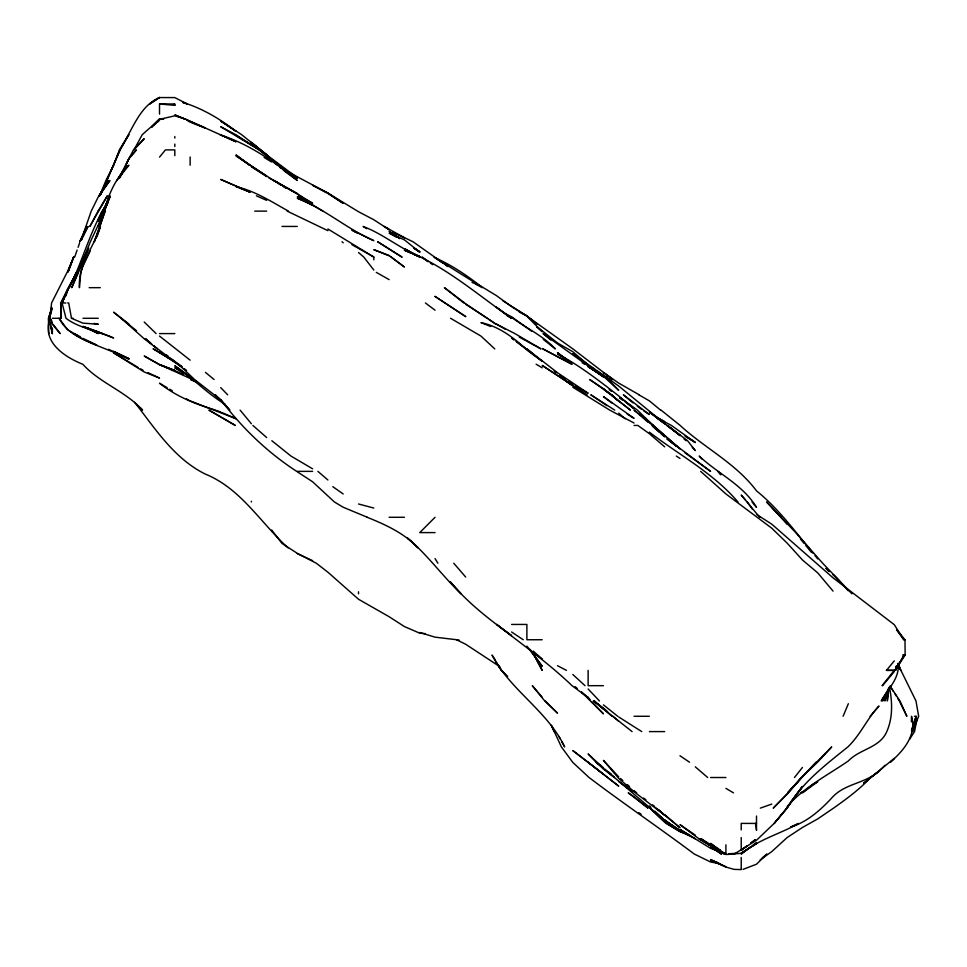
<?xml version="1.0" encoding="UTF-8"?>
<svg xmlns="http://www.w3.org/2000/svg" width="967" height="967" viewBox="0 0 967 967"><rect width="100%" height="100%" fill="white"/><g stroke="black" fill="none" stroke-linecap="round" stroke-linejoin="round"><path stroke-width="1.45" d="M911.41 721.853L911.518 716.281C916.982 735.234 903.468 750.622 890.365 762.214L894.282 758.394L870.735 777.516L878.979 771.34L885.023 765.248M61.247 302.973L60.909 318.288L60.667 302.973L76.804 272.368M48.846 322.458C44.011 343.756 65.841 357.452 82.654 364.208L82.969 364.438C100.181 383.21 125.468 391.236 142.56 410.129L140.614 408.05M887.827 694.016L887.319 700.978L888.963 688.456M51.505 311.326L51.795 308.546M896.276 666.19L895.684 670.361L896.808 666.19M51.638 307.155L49.728 318.288L51.783 308.28M917.03 719.073L914.528 731.596L909.584 739.296M51.541 308.28L48.676 318.288L52.363 333.591L52.363 327.873M888.504 688.456L884.817 700.978L889.797 687.066M911.591 731.596L916.124 716.281L914.468 716.281M65.949 295.854L67.666 290.16L76.538 272.368L67.666 289.616L62.069 302.973L65.998 318.288C79.778 328.72 98.114 330.521 113.586 337.991L82.969 326.483L98.283 333.591L88.07 328.018M896.421 666.19L895.152 670.361L904.193 655.058L895.164 670.361L905.136 655.058L904.991 639.743L896.953 630.013M100.471 222.265L110.02 195.817M911.506 730.206L916.124 716.281M916.656 719.073L912.497 731.596L918.65 716.281L915.991 700.978L897.594 663.616M100.387 225.045L105.089 211.132L94.319 241.75L99.915 226.435M51.867 308.328L48.398 318.288L48.846 333.591M74.677 257.053L77.118 250.102M78.097 247.31L79.56 243.14M68.681 270.965L73.577 257.053M82.533 267.448L80.805 272.368L79.427 287.67C77.831 264.91 93.932 247.117 100.435 226.435L96.942 236.83M81.047 240.408L91.236 211.132L98.283 196.833M82.969 236.383L84.383 232.648M85.314 230.17L86.728 226.435L79.753 241.75M113.61 165.212L119.376 149.897L128.901 134.594L120.065 149.897L106.805 180.515L120.065 149.897L128.901 133.688C136.42 119.811 144.035 103.989 159.519 97.57L174.822 97.582L187.272 103.977L183.126 102.659M82.969 235.779L81.107 240.553L88.07 226.435L79.608 241.75M73.673 257.053L67.666 272.368L73.71 257.053L67.666 271.171L51.577 302.973L49.933 318.288L52.363 324.211L60.147 333.591L53.233 324.477M99.25 218.554L102.176 211.132L98.283 219.594L109.924 197.099L98.283 226.435L109.392 195.817L104.376 211.132C108.497 193.92 116.004 177.65 128.901 165.212L116.898 180.515L126.617 165.212L119.207 177.964M99.625 195.817L105.911 180.515L113.586 165.26M82.969 266.227L90.354 250.683M79.137 271.05L87.659 250.683M843.091 716.281L848.361 703.698M62.069 302.973L67.666 290.064L62.021 302.973L65.877 302.973M69.382 287.67C83.283 259.627 90.608 228.611 107.736 202.2M78.593 272.368L71.751 287.67L90.378 241.75L104.799 211.132M88.626 248.12L77.13 272.368L88.553 248.12M61.828 301.704L67.666 288.94L76.961 272.368M118.929 177.964L133.47 149.897L144.204 138.716L133.954 149.897L142.306 134.594L159.519 119.449M109.67 197.099L98.283 221.322L108.135 202.2M100.556 194.548L107.313 180.515L100.411 194.548L108.123 180.515L99.093 195.817L109.912 180.515L98.876 195.817M121.685 174.133L123.534 170.313M109.936 197.099L103.046 211.132L107.881 202.2M889.664 686.945L882.605 700.978L890.583 685.676L881.288 700.978C887.706 689.145 900.084 678.085 898.125 663.41M99.383 195.817L102.006 190.717M119.678 177.964L122.362 172.863M801.752 787.15L787.126 807.771L802.441 786.582L790.837 801.969M794.451 777.516L802.441 767.472M882.085 685.676L894.282 670.361L886.449 670.361L894.282 660.884M159.519 157.113L165.442 149.897L174.822 149.897L174.822 155.663M788.105 792.831L773.249 808.134L787.126 794.197L802.441 776.549L831.717 746.899L817.744 762.02L802.441 776.549M882.533 685.676L894.282 671.557M870.143 716.281L878.979 706.031C867.302 718.433 860.582 734.449 848.361 746.451L847.902 746.899C825.467 764.957 801.909 782.738 787.126 808.086L774.132 823.437L756.508 840.238L734.279 854.054L725.903 854.502M789.06 791.731L801.522 777.516L787.597 792.831L816.184 762.214L807.348 771.436M154.321 124.755L159.519 119.279L159.519 120.005M151.698 127.451L159.519 119.279M155.324 123.74L159.519 119.4M151.565 126.834L158.914 119.279M787.126 806.551C804.024 787.211 827.45 775.304 848.361 760.944C859.844 748.809 879.728 748.059 886.799 731.596C893 717.466 892.348 701.897 889.447 687.066M435.053 517.285L419.751 532.599L435.053 532.599M157.44 122.301L159.519 120.259M810.092 786.618L802.441 792.831L817.744 781.747L811.373 785.301M762.298 857.741L766.928 854.054L756.508 864.208L743.067 869.369M741.218 837.567L741.218 850.356L747.092 845.907M741.218 850.356L747.092 845.883M750.622 846.923L741.218 854.054C757.971 839.549 779.704 834.183 798.597 823.437L790.946 826.809M752.979 845.146L756.508 842.475M760.183 859.856L771.823 851.576L787.126 837.567L802.441 827.474L817.744 818.904L833.518 808.134C846.633 798.887 859.651 789.265 870.663 777.516L863.676 783.222L878.979 771.074C865.634 783.355 845.762 783.379 833.058 796.554C821.394 809.282 807.868 821.708 791.066 826.978M159.519 97.413L149.667 103.977L159.519 97.57M741.218 853.039L756.508 843.538L741.218 853.353L728.683 854.26M800.483 792.831L802.441 791.719M760.328 808.134L771.823 804.061M159.748 119.279L174.822 115.81L185.966 119.279L236.045 141.811L219.884 134.594M728.683 853.728L735.645 853.341M713.38 845.726L710.6 845.774L698.923 838.752L679.982 824.658L695.285 835.113M159.519 103.977L174.822 103.977L174.822 105.343L159.519 103.977L159.519 114.082M254.732 211.132L266.662 211.132M281.977 226.435L297.28 226.435M89.182 287.67L100.29 287.67M67.666 302.973L68.717 302.973L71.485 318.288L82.969 323.159L98.283 324.223L94.101 323.449M52.363 318.288L61.368 318.288M71.485 318.288L73.154 318.288M82.969 318.288L98.283 318.288M159.519 333.591L174.822 333.591M634.05 425.444L637.857 425.444L649.365 433.687L664.667 446.839M297.28 471.364L312.595 471.364M389.133 517.285L404.436 517.285M511.591 624.44L526.894 624.44L526.894 639.743L542.209 639.743M896.88 630.303L903.794 639.743L904.991 639.743M902.61 655.058L905.136 655.058M886.449 670.361L894.282 670.361M603.444 685.676L588.129 685.676L588.129 670.361M634.05 716.281L649.365 716.281M649.365 731.596L664.667 731.596M710.6 777.516L725.903 777.516M159.519 119.05L163.653 119.134M741.218 869.587L734.013 869.369L725.903 867.061L710.6 859.566L725.903 866.819L710.6 860.521L717.55 862.431M425.311 633.627L419.751 633.18L404.436 626.58L389.133 616.728L358.515 599.25L327.91 572.21L316.257 563.205L297.28 553.317L281.977 543.43L271.691 530.013M458.974 640.009L435.053 637.156L419.751 632.491M720.342 863.736L710.6 862.008L694.318 854.054C659.615 828.054 623.655 803.722 589.072 777.516L572.827 762.455L561.392 746.899L551.287 725.214L554.164 731.596M358.515 503.988L373.818 508.05M182.787 102.393C202.248 108.328 220.053 118.905 236.045 131.367L220.742 121.105L241.532 134.594L266.662 154.72L251.36 142.367L260.002 149.897L297.28 177.686M720.342 850.235L710.6 847.334L720.342 850.658M215.81 410.129C195.672 404.363 176.054 396.337 159.519 383.21L167.17 387.731M85.749 327.523L98.283 331.766M688.323 834.726L679.982 831.705L666.166 823.437L650.005 808.134L664.667 822.155L678.749 830.677M82.969 326.483L102.369 333.591L99.649 332.37M220.742 135.005C249.232 144.276 274.265 161.67 297.28 180.454L284.334 171.074M108.691 349.353L128.901 359.156C110.818 349.607 90.85 345.122 73.625 333.591L80.297 336.685M679.982 831.39L688.323 834.581M191.526 122.736L205.427 128.103L186.667 119.908L190.136 122.193M217.043 410.612L220.742 412.051M190.136 400.87L236.045 418.735L222.011 412.607M410.818 253.052L404.436 250.187C444.469 265.224 476.84 294.306 511.567 318.288L506.49 315.242M367.339 517.285L343.2 507.24L334.413 501.982L312.595 481.771L297.28 471.775M389.133 255.82L373.818 249.667L389.133 255.481L404.436 267.025L391.091 257.053M490.716 326.544L480.974 322.603C498.525 326.23 512.921 337.193 525.963 348.906L516.378 341.629M183.174 374.169L159.519 364.559L144.204 356.013L159.519 364.716L174.822 370.458L159.519 364.559L195.793 381.01M187.356 375.861L190.136 376.997L174.822 365.804C192.469 377.638 206.938 393.46 225.263 404.363M185.507 119.279L174.822 114.892L185.386 119.279M404.436 250.187L419.751 256.497C399.818 248.495 383.319 234.05 363.108 226.435L366.686 228.635M96.893 345.183C82.352 339.538 66.542 333.011 59.072 318.288L67.666 329.904M249.97 192.167L220.742 179.463L249.97 192.082L236.045 186.643C255.167 190.958 271.57 201.789 288.468 211.132M472.053 282.412L480.974 286.232L496.276 295.515L511.591 306.66L526.894 316.221L542.209 331.705L536.745 326.906M713.15 848.543L725.903 854.054L725.903 844.844M392.953 232.104L412.994 241.75L448.011 266.517L445.654 264.946M256.388 195.817L266.662 200.338M475.873 284.201L482.328 287.67M197.401 382.473L190.704 379.511L197.401 382.569M322.869 211.132L312.595 205.04L297.28 198.223C324.767 208.739 346.972 229.022 373.818 240.674L352.193 230.122M413.368 254.188L417.2 255.917M353.414 231.089L358.515 233.41L352.012 230.243M713.223 848.639L725.045 854.054M297.28 553.632L312.595 560.667M264.112 157.44L271.437 161.924M148.036 372.694L159.519 378.073L144.204 371.981L113.586 352.81L138.281 367.557M327.91 230.678L287.199 211.132M718.251 850.271L722.071 852.072M657.016 417.792L671.4 425.444L695.285 442.511L692.976 440.747M82.969 338.402L95.733 344.53M367.146 517.285C385.736 524.73 404.049 533.155 418.155 547.902L407.603 538.148M292.179 175.897L297.28 178.351L283.258 170.119M395.503 233.506L404.436 237.822L384.225 226.435L389.133 229.723L373.818 219.751L358.515 211.725L327.91 193.086L279.668 167.376M519.243 312.003L526.894 315.75L536.903 324.199M456.545 639.743L465.671 644.252L499.854 666.686M658.285 418.578L664.667 421.745L653.184 414.928M502.659 312.317L511.591 316.777L531.572 331.21M304.798 199.178L312.595 203.215L300.35 195.817L312.595 205.077L297.28 196.736L312.595 205.415L298.477 195.817L303.179 199.553M557.512 665.719L566.444 670.361M511.591 317.333C526.06 328.103 542.813 335.501 555.336 348.906L543.297 339.393M634.05 423.014L609.766 410.129L572.827 387.211M526.894 341.327L541.061 348.906L514.891 333.591L496.276 324.066L505.209 329.167M326.628 192.796L312.595 185.265L327.91 193.001L343.2 203.372L327.91 193.485M268.862 177.855L297.28 193.448L312.595 205.077M639.235 394.826L618.735 383.101L603.444 372.549L612.812 379.511L572.899 348.906L529.964 318.288L533.3 321.237M419.751 257.053L404.436 248.7L419.618 257.053M186.462 398.851L188.916 400.193M519.255 337.108L525.625 340.614M588.129 762.238L572.827 750.585L618.735 786.147L588.129 762.262L603.444 774.241M77.989 335.658L68.766 330.521M277.65 165.212L266.662 155.119L278.363 165.212L259.156 149.897L220.742 126.737L236.045 134.836L259.156 149.897L291.393 174.495M351.94 244.663L373.818 257.053L373.818 259.833M450.586 318.288L480.974 336.093L494.778 348.906M433.881 257.053L480.974 286.462C466.747 275.257 451.637 265.127 435.053 257.718L443.297 263.338M396.784 237.423L389.133 233.107L404.436 239.864L419.751 252.194L413.864 248.181M273.709 180.515L297.28 193.847L273.709 180.515L251.36 166.07L266.662 176.175L236.045 155.844L250.09 165.212L236.045 154.974L249.329 165.212M376.296 272.368L389.133 279.62M140.65 368.898L143.019 370.24M190.136 376.465L174.822 367.762L190.136 376.937M220.742 416.874L208.92 410.129L235.307 425.444L221.951 417.587M502.816 300.737L526.894 315.907M638.873 394.826L649.365 400.858L660.618 410.129M575.377 385.869L588.129 393.231L557.512 372.766L526.894 348.906L533.458 354.321M174.822 361.658L153.282 348.906L174.822 361.658L159.519 352.29L181.167 366.541M312.595 468.814L290.946 456.049L271.848 440.747M725.903 788.395L733.482 792.831M756.508 514.347L771.823 524.223L833.058 577.855L894.282 624.67L903.794 639.743M169.721 389.242L172.271 390.741M373.818 257.053L327.91 228.986M618.735 716.97L641.737 731.596M536.129 364.208L542.209 367.835M698.923 838.752L710.6 845.726M281.977 185.217L274.181 180.515L280.865 185.06M692.795 440.747L685.107 436.081L695.285 442.511M550.852 340.106L543.067 333.591L603.444 376.937L588.129 366.566L608.316 379.511L618.735 390.342L603.444 376.248M283.258 186.595L285.809 188.154M236.045 135.428L251.36 144.796M178.641 364.208L170.446 358.237M668.838 823.437L678.737 829.626L664.667 819.98L679.982 831.149L695.285 838.752L679.982 829.432L710.6 848.325L725.903 854.054L701.135 838.752L710.6 845.774L700.156 838.752M588.129 366.566L602.163 375.438M251.36 166.808L266.662 176.538M627.003 413.864L634.05 418.348L603.444 396.591L611.676 402.949M599.915 373.25L602.26 374.749M465.671 304.254L487.259 318.288M638.764 812.691L641.121 814.202M582.182 362.71L584.515 364.208M614.746 410.129L590.837 394.826L606.913 405.657M643.768 410.866L649.365 414.517L623.389 394.826L632.986 402.876M178.279 364.208L181.844 366.541M603.444 375.498L611.797 381.324L603.444 375.438L609.464 379.511M676.332 456.049L679.982 458.467M511.591 631.995L523.244 639.743M566.94 360.232L557.512 353.874C579.535 365.405 599.177 380.756 618.735 395.938L634.05 408.775L624.634 401.341M488.395 319.05L496.276 324.368L465.671 303.759L444.409 287.67L463.834 302.973M679.982 755.759L689.531 762.214M587.138 394.826L542.209 365.441L572.827 385.724L564.22 379.511L571.751 385.18M569.249 381.953L572.827 384.395M399.722 238.523L389.133 231.27L399.649 238.523M590.486 366.541L595.201 369.769M597.558 371.388L602.26 374.628M603.444 708.025L593.339 700.978L632.092 731.596M720.016 849.945L710.6 843.369L723.92 854.054M332.793 486.667L343.2 493.968M657.596 418.554L664.667 423.619L618.735 386.063L572.827 353.608L578.423 358.032M619.92 397.534L637.446 410.129L653.088 425.444L649.365 422.664M427.994 261.295L422.108 257.053L427.994 261.755M430.351 262.988L432.696 264.68M676.32 446.029L666.831 438.994M661.065 410.129L680.164 425.444C704.895 448.217 736.044 463.471 756.508 490.861C778.653 508.678 795.237 531.729 813.223 553.414M513.9 339.671L511.591 338.003L513.985 339.816M516.221 341.351L542.209 361.295L526.894 350.018M182.328 367.46L153.971 346.089M684.709 452.568L710.6 471.364L669.648 440.747L679.982 448.845L649.365 421.926L634.05 410.129L648.265 422.446M559.845 375.232L564.51 378.665M637.277 406.152L641.58 409.331M649.365 432.14C679.257 455.058 713.187 472.936 737.978 501.982M630.52 790.124L618.735 781.409L632.877 791.949M666.783 425.444L679.982 435.271L649.365 412.039L664.667 423.619M128.901 324.005L113.586 312.196L136.528 330.714M571.642 363.326L557.512 352.677L565.514 358.89M425.432 302.973L435.053 310.214M643.599 798.041L645.896 799.782M661.44 812.195L656.061 808.134L679.982 827.728L664.667 814.637M609.186 389.616L611.47 391.345M612.111 395.745L630.436 410.129L603.444 388.988L609.923 393.992M554.164 370.977L556.4 372.67M296.676 471.364C267.134 452.121 241.895 427.813 220.742 399.661L229.832 410.129L215.266 394.826L220.742 399.879L194.536 379.511L178.436 364.208L180.769 365.997M190.136 360.171L159.519 336.069M603.444 767.762L596.143 762.214L588.129 753.934L603.444 768.136L596.143 762.214L603.444 769.055L614.504 777.516L604.544 769.079L664.667 820.318L654.937 811.18M184.286 368.681L186.619 370.47M619.92 398.114L622.277 399.915M652.532 804.846L654.659 806.49M581.783 360.679L585.144 363.326M619.92 397.618L622.277 399.48M653.208 425.444L676.634 446.029M603.444 704.87L617.72 716.281M684.14 439.066L686.219 440.747M608.908 772.198L611.084 773.975M121.226 318.288L144.204 338.788L157.452 348.906L154.14 346.089M626.398 786.558L628.586 788.347M166.082 354.647L168.27 356.448M205.427 372.38L214.07 379.511M679.982 435.706L667.568 425.444L687.585 440.747L695.285 450.574L692.263 447.298M700.652 471.364L725.903 493.944L771.823 528.248L787.126 543.103L802.441 559.966L817.744 572.887L833.058 591.115M288.118 547.902C260.739 523.111 241.061 488.589 205.427 474.132C174.217 458.781 155.288 428.768 134.655 402.296M669.962 440.747L676.634 446.307M536.745 326.508L557.512 342.959L572.827 351.746L588.129 364.922M537.374 655.058L542.209 659.24L533.204 651.033M634.05 790.631L636.685 792.831M581.614 692.106L588.129 697.618L572.029 685.676C548.591 663.157 522.132 644.506 496.687 624.44L511.591 635.657C489.628 619.678 467.81 602.937 450.368 581.929L461.138 593.823C442.427 576.066 427.474 554.756 407.566 538.148M150.828 343.273L145.316 338.571L151.807 344.204M612.873 716.281L618.735 721.309M603.444 709.029L594.318 700.978L611.942 716.281M358.515 252.532L363.773 257.053L373.818 270.047M695.285 766.843L707.687 777.516M575.087 686.618L577.263 688.492M581.614 692.263L603.444 713.851L592.058 702.054M317.913 471.364L327.91 480.007M652.761 426.387L659.252 432.08M661.416 433.965L664.667 436.818L652.072 425.444L654.163 427.402M604.496 708.944L607.627 711.7M252.87 425.444L266.662 437.543M618.735 413.127L625.214 418.808M658.745 809.899L664.667 815.193L635.428 792.831L618.735 778.387L603.444 760.388L618.735 776.888M620.572 778.532L622.821 780.538M627.317 784.575L629.553 786.594M644.034 417.841L648.289 421.697M572.827 674.495L585.011 685.676M618.735 401.232L611.773 394.826L617.744 400.362M342.052 241.75L343.2 242.826M649.365 805.862L650.912 807.372M144.204 321.999L156.098 333.591M851.951 593.823L822.651 563.205L795.672 532.599L766.589 501.982L781.372 517.285M545.291 700.978L557.512 713.163L544.759 700.978L532.297 685.676L542.209 697.243M220.742 387.634L227.68 394.826M826.06 568.415L829.057 571.533M702.308 459.301L699.201 456.049C717.913 473.745 742.765 484.612 756.508 507.349L752.048 501.982M588.129 688.987L599.48 700.978M771.823 507.409L787.126 524.259M826.217 568.415L829.142 571.533M720.947 474.628L717.973 471.364L720.62 474.664M800.495 539.115L804.169 543.49M745.593 499.999L741.218 495.056L759.687 517.285M453.741 563.205L465.671 577.045M811.313 552.217L805.91 545.69M240.106 410.129L251.36 423.727M815.036 555.626L817.744 558.938M526.894 646.137L542.209 666.263L530.013 649.377L533.869 655.058M890.402 686.679L900.011 700.978L906.853 716.281L899.939 702.26M588.129 697.219L590.305 700.035M747.346 501.982L752.35 509.138M890.281 686.824L893.484 691.441M495.575 660.28L492.022 655.058C510.298 690.365 547.431 710.709 564.643 746.899L561.791 741.653M435.053 558.612L437.906 563.205M894.995 693.786L896.433 696.192M897.872 698.585L899.31 700.978M533.893 655.058L542.209 670.361L532.914 652.423M558.938 736.407L560.364 739.03M898.15 665.369L900.724 670.361L898.307 663.41M174.374 103.977L174.822 105.343M51.191 319.545L52.363 323.329M50.272 322.458L52.363 333.591M756.508 816.051L756.508 830.339L755.481 823.437L756.508 823.437L741.218 823.388L741.218 829.891M741.218 857.439L741.218 869.369M358.515 591.792L358.515 593.823M251.36 501.281L251.36 501.982M190.136 156.992L190.136 165.212M174.822 136.528L174.822 138.076M174.822 144.071L174.822 146.585M128.901 158.612L125.879 165.212L128.901 158.624L136.383 149.897L128.901 158.612M98.018 211.132L89.883 226.435L107.361 195.817L98.078 211.132M786.86 808.134L774.216 823.437L786.86 808.134M755.336 839.646L750.622 843.224L755.336 839.646M684.153 832.611L679.982 830.871L684.153 832.611M128.901 358.648L113.586 351.42L128.901 358.648M725.903 854.054L718.251 850.368L725.903 854.054M571.835 364.208L542.886 348.906L571.835 364.208M401.909 257.053L377.662 241.75L401.909 257.053M465.671 316.584L435.053 296.434L465.671 316.584M419.751 251.734L413.864 247.927L419.751 251.734M603.444 388.698L589.64 379.511L611.495 394.826L603.444 388.698M634.05 796.711L628.224 792.831L648.071 808.134L634.05 796.711M721.37 854.054L712.993 848.289L721.37 854.054M511.591 318.288L496.276 307.107L511.567 318.288M837.192 578.52L833.058 574.579L848.361 590.656L837.168 578.52M507.518 676.682L501.402 670.361L496.276 662.335L501.402 670.361L507.53 676.682"/></g></svg>
